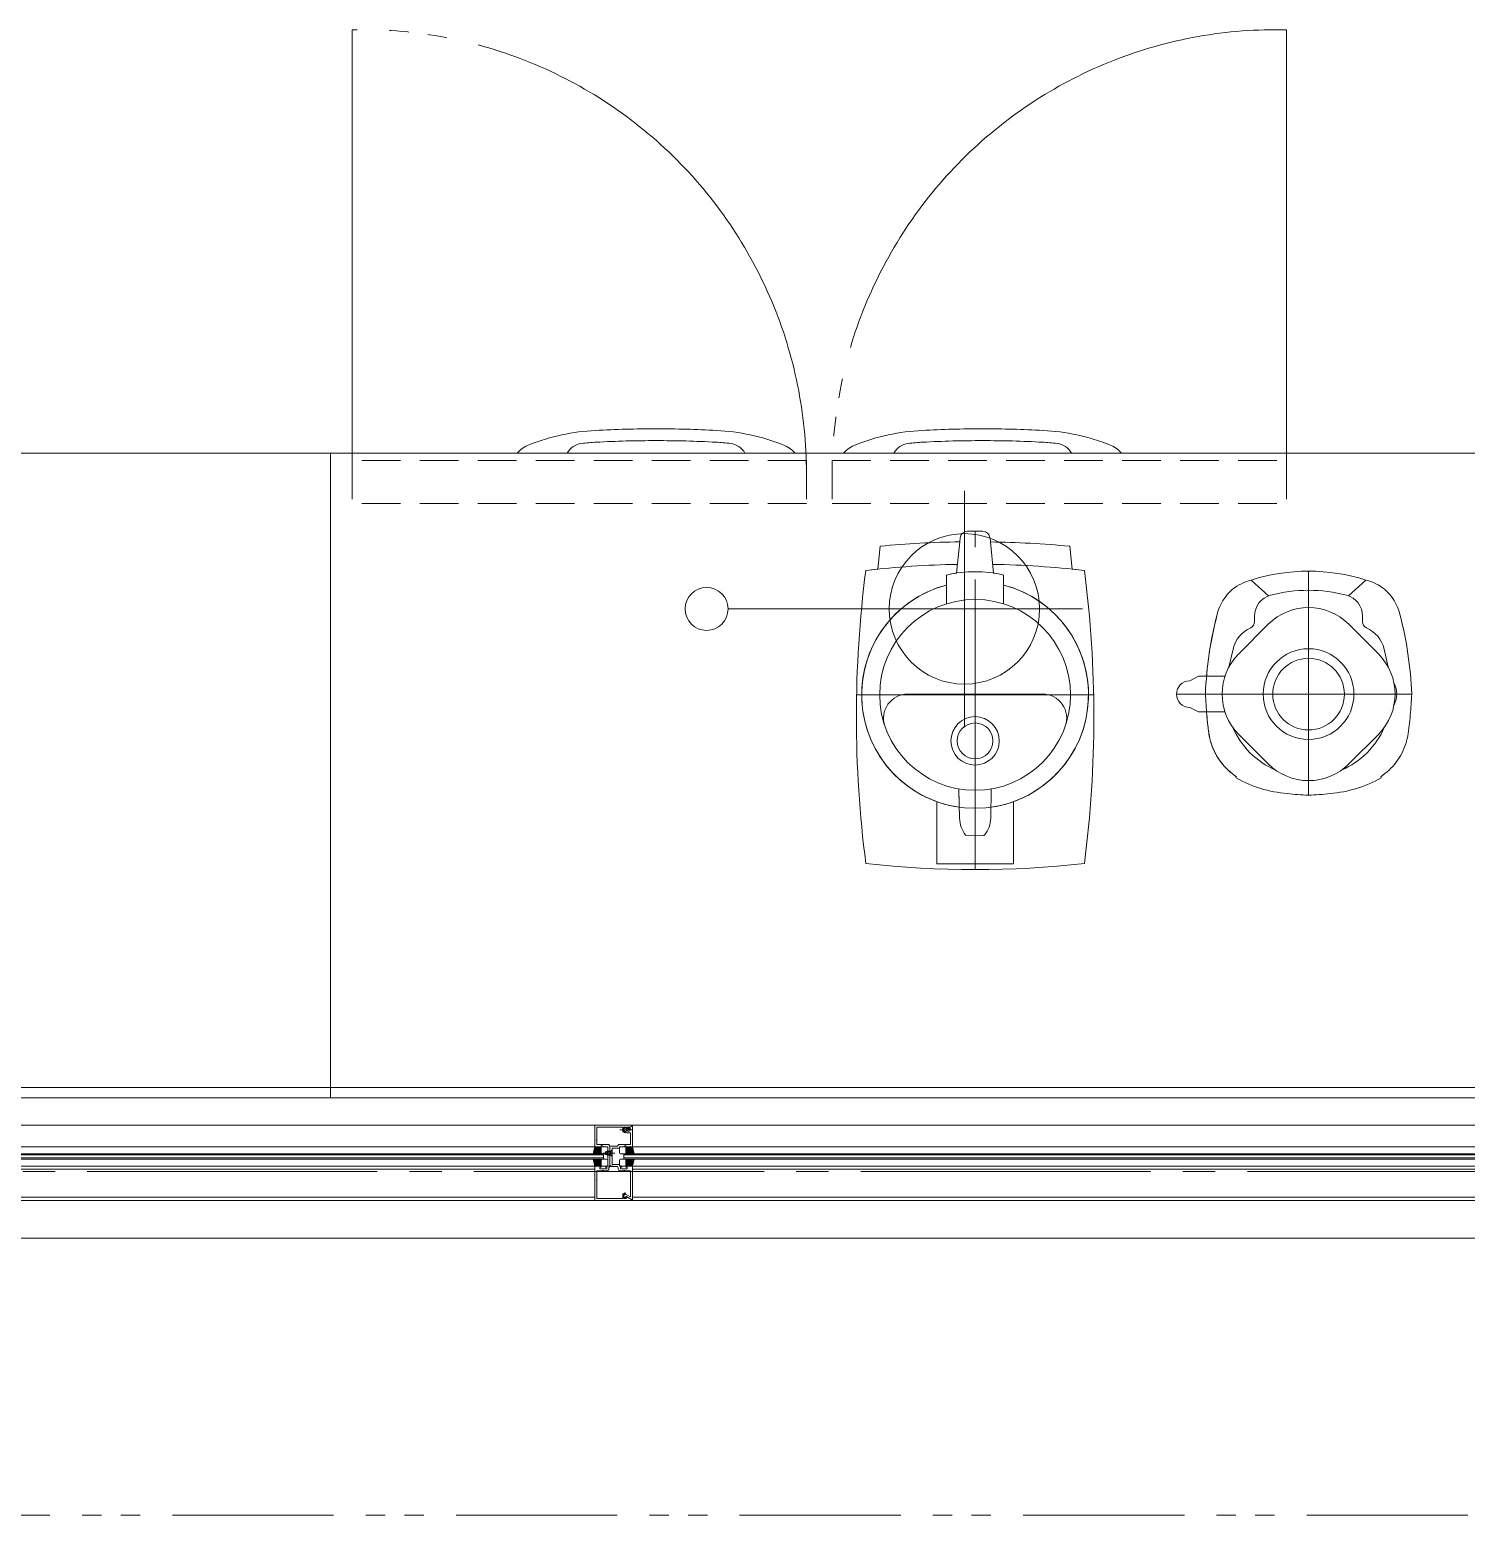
# Model space of a CAD drawing. Units: millimetres at full size. Extents: x -12803 to 120774, y -9413 to 101127.
# Drawn here: x 98781 to 100118, y 11551 to 12934 of the extents above; entities that cross this region are included whole.
import ezdxf

# ---------------------------------------------------------------- set-up
doc = ezdxf.new("R2010")
doc.units = ezdxf.units.MM
doc.header["$LTSCALE"] = 30
for name, pattern in [('CHAIN2', [12, 9, -1, 1, -1]), ('DASHED1', [1.8, 1.2, -0.6]), ('DOUBLE_CHAIN1', [8.8, 5, -1, 0.6, -0.6, 0.6, -1]), ('LONG_DOUBLE_CHAIN', [21.8, 18, -1, 0.6, -0.6, 0.6, -1])]:
    doc.linetypes.add(name, pattern=pattern)
doc.layers.add('0-0_NoName', color=7, linetype='Continuous')
for name, color, linetype, lineweight in [('0-4_AIHO33-厨房機器隠れ線', 7, 'DASHED1', 15), ('0-5_AIHO47-厨房機器アウトライン', 7, 'Continuous', 15), ('0-6_AIHO30-厨房機器LL', 7, 'Continuous', 15), ('0-E_AIHO48-厨房機器既設品', 7, 'Continuous', 15), ('2-0_通芯', 7, 'DOUBLE_CHAIN1', 15), ('2-2_間仕切り芯', 7, 'DOUBLE_CHAIN1', 15), ('2-A_建具', 7, 'Continuous', 15), ('3-2_AIHO08-壁芯', 7, 'CHAIN2', 15), ('3-3_AIHO30-厨房機器', 7, 'Continuous', 15), ('3-4_AIHO31-厨房機器中心線', 7, 'CHAIN2', 15), ('3-5_AIHO57-排水立上げ', 7, 'Continuous', 15), ('3-6_AIHO56-排水接続', 7, 'Continuous', 15), ('3-7_AIHO32-厨房機器補助線', 7, 'LONG_DOUBLE_CHAIN', 15)]:
    doc.layers.add(name, color=color, linetype=linetype, lineweight=lineweight)

# ---------------------------------------------------------------- blocks, each defined once
blk = doc.blocks.new('グループ部品-732')
at = {"layer": '0-4_AIHO33-厨房機器隠れ線'}
for p, q in [((99503.86, 12532.91), (99080.86, 12532.91)), ((99080.86, 12532.91), (99080.86, 12492.91)), ((99503.86, 12532.91), (99503.86, 12492.91)), ((99503.86, 12532.91), (99503.86, 12492.91)), ((99527.86, 12532.91), (99950.86, 12532.91)), ((99527.86, 12532.91), (99527.86, 12492.91)), ((99527.86, 12532.91), (99527.86, 12492.91)), ((99950.86, 12532.91), (99950.86, 12492.91)), ((99503.86, 12492.91), (99080.86, 12492.91)), ((99527.86, 12492.91), (99950.86, 12492.91))]:
    blk.add_line(p, q, dxfattribs=at)
at = {"layer": '0-5_AIHO47-厨房機器アウトライン'}
for p, q in [((99646.59, 12457.32), (99643.6, 12428.21)), ((99646.96, 12460.94), (99646.59, 12457.32)), ((99660.86, 12467.27), (99653.84, 12467.21)), ((99667.87, 12467.21), (99660.86, 12467.27)), ((99675.13, 12457.22), (99674.75, 12460.94)), ((99678.12, 12428.21), (99675.13, 12457.22)), ((99570.24, 12431.92), (99572.49, 12453.27)), ((99749.1, 12453.17), (99751.34, 12431.94)), ((99634.32, 12426.4), (99634.32, 12417.1)), ((99687.38, 12426.4), (99687.38, 12417.1)), ((99906.31, 12353.06), (99933.81, 12380.56)), ((100008.76, 12380.56), (100036.26, 12353.06)), ((99933.81, 12250.61), (99906.31, 12278.11)), ((100036.26, 12278.11), (100008.76, 12250.61)), ((99904.04, 12238.72), (99903.8, 12237.66)), ((100038.53, 12238.72), (100038.76, 12237.66))]:
    blk.add_line(p, q, dxfattribs=at)
for points in [[(99875.28, 12315.68), (99875.42, 12313.23), (99875.56, 12310.79), (99875.7, 12308.35), (99875.85, 12305.91), (99876.01, 12303.47), (99876.17, 12301.02), (99876.35, 12298.58), (99876.55, 12296.14), (99876.76, 12293.7), (99876.98, 12291.26), (99877.23, 12288.82), (99877.5, 12286.38), (99877.79, 12283.94), (99878.12, 12281.5), (99878.5, 12279.08), (99878.94, 12276.67), (99879.45, 12274.27), (99880.05, 12271.9), (99880.74, 12269.55), (99881.53, 12267.23), (99882.42, 12264.95), (99883.41, 12262.7), (99884.5, 12260.5), (99885.68, 12258.34), (99886.95, 12256.23), (99888.3, 12254.18), (99889.74, 12252.18), (99891.27, 12250.25), (99892.87, 12248.39), (99894.56, 12246.6), (99896.32, 12244.89), (99898.15, 12243.27), (99900.05, 12241.72), (99902, 12240.24), (99903.97, 12238.78)], [(100067.28, 12315.59), (100067.14, 12313.15), (100067, 12310.7), (100066.86, 12308.26), (100066.7, 12305.82), (100066.55, 12303.38), (100066.38, 12300.94), (100066.2, 12298.49), (100066, 12296.05), (100065.79, 12293.61), (100065.56, 12291.17), (100065.31, 12288.73), (100065.04, 12286.29), (100064.74, 12283.85), (100064.41, 12281.42), (100064.03, 12278.99), (100063.59, 12276.58), (100063.07, 12274.19), (100062.48, 12271.81), (100061.79, 12269.47), (100060.99, 12267.15), (100060.1, 12264.87), (100059.1, 12262.62), (100058.02, 12260.42), (100056.83, 12258.26), (100055.56, 12256.15), (100054.2, 12254.1), (100052.76, 12252.11), (100051.23, 12250.18), (100049.63, 12248.31), (100047.94, 12246.53), (100046.18, 12244.82), (100044.35, 12243.2), (100042.44, 12241.66), (100040.5, 12240.17), (100038.53, 12238.72)]]:
    blk.add_lwpolyline(points, dxfattribs=at)
for centre, radius, start, end in [((99660.2, 11527.21), 930.21, 90.83852, 95.41101), ((99653.88, 12460.28), 6.93, 90.32194, 174.57319), ((99667.83, 12460.28), 6.93, 5.42681, 89.67806), ((99661.38, 11527.21), 930.11, 84.58778, 89.15287), ((100608.27, 12294.39), 1057.97, 172.59548, 187.405), ((99660.86, 11535.69), 900.8, 95.77336, 96.48433), ((99660.86, 11535.69), 900.8, 83.51567, 84.23519), ((98713.44, 12294.39), 1057.97, 352.595, 7.40452), ((99971.28, 12254.32), 175.72, 72.29772, 107.70228), ((99660.86, 12314.91), 105.58, 104.55642, 75.45017), ((99660.86, 12314.91), 114.61, 98.66117, 103.38762), ((99660.86, 12314.91), 114.61, 76.61768, 81.33809), ((99930.63, 12373.83), 49.57, 104.94001, 127.42203), ((100011.94, 12373.83), 49.57, 52.57797, 75.05999), ((99931.47, 12378.2), 46.73, 131.50321, 165.46032), ((100011.09, 12378.2), 46.73, 14.53968, 48.49679), ((100225.45, 12301.71), 350.45, 165.40736, 177.7163), ((99971.28, 12343.09), 53, 45, 135), ((99717.1, 12301.95), 350.45, 2.23073, 14.53968), ((99943.78, 12315.59), 53, 135, 225), ((99998.78, 12315.59), 53, 315, 45), ((99971.28, 12288.09), 53, 225, 315), ((99960.29, 12337.15), 114.4, 240.41221, 265.48118), ((99982.28, 12337.15), 114.4, 274.51882, 299.58779), ((99976.52, 12423.69), 202.17, 262.82467, 268.51423), ((99966.04, 12423.69), 202.17, 271.48577, 277.17533), ((99660.86, 13053.08), 900.81, 263.5158, 276.4842)]:
    blk.add_arc(centre, radius, start, end, dxfattribs=at)
at = {"layer": '0-6_AIHO30-厨房機器LL'}
for p, q in [((99646.59, 12457.32), (99643.6, 12428.21)), ((99646.96, 12460.94), (99646.59, 12457.32)), ((99660.86, 12467.27), (99653.84, 12467.21)), ((99667.87, 12467.21), (99660.86, 12467.27)), ((99675.13, 12457.22), (99674.75, 12460.94)), ((99678.12, 12428.21), (99675.13, 12457.22)), ((99634.32, 12426.4), (99634.32, 12399.67)), ((99687.38, 12426.4), (99687.38, 12399.68)), ((99917.85, 12421.72), (99934.03, 12406.97)), ((100024.71, 12421.72), (100008.54, 12406.97)), ((99921.02, 12382.89), (99921.02, 12388.23)), ((100021.55, 12382.89), (100021.55, 12388.23)), ((99906.31, 12353.06), (99933.81, 12380.56)), ((100008.76, 12380.56), (100036.26, 12353.06)), ((99897.02, 12340.53), (99900.97, 12357.5)), ((100045.54, 12340.53), (100041.59, 12357.5)), ((99868.81, 12332.19), (99860.66, 12327.96)), ((99893.45, 12332.19), (99868.81, 12332.19)), ((99598.01, 12315.59), (99723.71, 12315.59)), ((99868.81, 12298.98), (99860.66, 12303.21)), ((99893.45, 12298.98), (99868.81, 12298.98)), ((99933.81, 12250.61), (99906.31, 12278.11)), ((100036.26, 12278.11), (100008.76, 12250.61)), ((99645.84, 12227.37), (99646.36, 12200.1)), ((99645.87, 12225.97), (99646.36, 12200.1)), ((99675.95, 12227.38), (99675.43, 12200.11)), ((99625.13, 12157.78), (99625.13, 12215.54))]:
    blk.add_line(p, q, dxfattribs=at)
for points in [[(99696.58, 12215.54), (99696.58, 12157.78), (99625.13, 12157.78)], [(99668.97, 12184.04), (99660.86, 12183.79), (99652.82, 12184.04)]]:
    blk.add_lwpolyline(points, dxfattribs=at)
for centre, radius in [((99660.86, 12314.91), 88.82), ((99971.28, 12315.59), 42.23), ((99971.28, 12315.59), 33.35), ((99660.86, 12272.07), 22.55), ((99660.86, 12272.07), 16.66)]:
    blk.add_circle(centre, radius, dxfattribs=at)
for centre, radius, start, end in [((99318.37, 12361.3), 200, 93.10807, 111.27857), ((99361.75, 11562.48), 1000, 89.87926, 93.10807), ((99365.96, 11562.48), 1000, 86.89193, 90.12074), ((99409.34, 12361.3), 200, 68.72143, 86.89193), ((99622.37, 12361.3), 200, 93.10807, 111.27857), ((99665.75, 11562.48), 1000, 89.87926, 93.10807), ((99669.96, 11562.48), 1000, 86.89193, 90.12074), ((99713.34, 12361.3), 200, 68.72143, 86.89193), ((99256.68, 12519.72), 30, 111.27857, 137.68898), ((99296.75, 12530.93), 18, 97.26559, 150.07983), ((99318.37, 12361.3), 189, 93.10807, 97.26559), ((99361.75, 11562.48), 989, 89.87792, 93.10807), ((99365.96, 11562.48), 989, 86.89193, 90.12208), ((99409.34, 12361.3), 189, 82.73441, 86.89193), ((99430.97, 12530.93), 18, 29.92017, 82.73441), ((99471.03, 12519.72), 30, 42.31102, 68.72143), ((99560.68, 12519.72), 30, 111.27857, 137.68898), ((99600.75, 12530.93), 18, 97.26559, 150.07983), ((99622.37, 12361.3), 189, 93.10807, 97.26559), ((99665.75, 11562.48), 989, 89.87792, 93.10807), ((99669.96, 11562.48), 989, 86.89193, 90.12208), ((99713.34, 12361.3), 189, 82.73441, 86.89193), ((99734.97, 12530.93), 18, 29.92017, 82.73441), ((99775.03, 12519.72), 30, 42.31102, 68.72143), ((99653.88, 12460.28), 6.93, 90.32194, 174.57319), ((99667.83, 12460.28), 6.93, 5.42681, 89.67806), ((99660.86, 12314.91), 114.61, 76.61768, 103.38762), ((99660.86, 12314.91), 105.58, 104.55506, 261.9998), ((99660.86, 12314.91), 105.58, 278.04207, 75.45017), ((99941.02, 12388.23), 20, 105.08378, 180), ((99971.28, 12275.95), 136.29, 90, 105.08378), ((99971.28, 12275.95), 136.29, 74.91622, 90), ((100001.55, 12388.23), 20, 0, 74.91622), ((99971.28, 12343.09), 53, 45, 135), ((99929.17, 12350.93), 28.95, 113.88188, 166.88159), ((99915.02, 12382.89), 6, 293.88188, 0), ((100027.55, 12382.89), 6, 180, 246.11812), ((100013.4, 12350.93), 28.95, 13.11841, 66.11812), ((99943.78, 12315.59), 53, 135, 225), ((99998.78, 12315.59), 53, 315, 45), ((99860.66, 12315.59), 12.37, 90, 270), ((100032.86, 12315.59), 20.56, 330.95383, 29.04617), ((99598.01, 12293.19), 22.4, 90, 199.47336), ((99723.71, 12293.19), 22.4, 340.52664, 90), ((99971.28, 12315.59), 77.09, 203.45361, 246.54639), ((99971.28, 12315.59), 77.09, 293.45361, 336.54639), ((99971.28, 12288.09), 53, 225, 315), ((99672.87, 12200.9), 26.52, 181.74162, 218.28658), ((99648.92, 12200.9), 26.53, 321.72772, 358.27713), ((99652.95, 12185.18), 1.15, 217.91832, 263.2131), ((99668.84, 12185.18), 1.15, 276.7869, 322.08168)]:
    blk.add_arc(centre, radius, start, end, dxfattribs=at)
at = {"layer": '0-E_AIHO48-厨房機器既設品'}
for p, q in [((99060.86, 12539.91), (97560.86, 12539.91)), ((99060.86, 12539.91), (99060.86, 11939.91)), ((99060.86, 11939.91), (97560.86, 11939.91))]:
    blk.add_line(p, q, dxfattribs=at)
at = {"layer": '2-0_通芯'}
blk.add_line((74361.66, 11551.41), (120774.36, 11551.41), dxfattribs=at)
at = {"layer": '2-2_間仕切り芯'}
blk.add_line((92573.61, 11876.41), (104734.61, 11876.41), dxfattribs=at)
at = {"layer": '2-A_建具'}
for p, q in [((97809.36, 11949.41), (100839.36, 11949.41)), ((100854.36, 11914.41), (97794.36, 11914.41)), ((99306.86, 11914.41), (99306.86, 11894.61)), ((99341.96, 11910.13), (99330.11, 11910.13)), ((99333.28, 11908.26), (99334.33, 11907.53)), ((99337.07, 11911.06), (99337.15, 11911.25)), ((99337.27, 11910.05), (99337.35, 11910.24)), ((99337.33, 11911.55), (99337.41, 11911.74)), ((99337.67, 11910.76), (99337.75, 11910.94)), ((99337.87, 11910.3), (99337.95, 11910.48)), ((99337.87, 11909.65), (99337.95, 11909.83)), ((99338.15, 11911.38), (99338.23, 11911.56)), ((99338.4, 11910.2), (99338.48, 11910.38)), ((99338.59, 11910.77), (99338.67, 11910.95)), ((99341.76, 11913.85), (99338.76, 11912.12)), ((99338.88, 11911.2), (99338.96, 11911.38)), ((99338.94, 11910.12), (99339.02, 11910.3)), ((99339.01, 11911.92), (99339.19, 11911.81)), ((99339.65, 11911.21), (99339.75, 11910.86)), ((99341.86, 11914.03), (99341.86, 11914.41)), ((99341.86, 11894.61), (99341.86, 11913.56)), ((97818.36, 11894.41), (99312.86, 11894.41)), ((99306.86, 11894.41), (99305.36, 11887.91)), ((99311.61, 11894.41), (99305.43, 11888.23)), ((99307.18, 11887.91), (99305.7, 11889.4)), ((99310.2, 11894.41), (99305.85, 11890.06)), ((99308.6, 11887.91), (99305.96, 11890.54)), ((99310.01, 11887.91), (99306.23, 11891.69)), ((99308.79, 11894.41), (99306.28, 11891.9)), ((99311.43, 11887.91), (99306.49, 11892.84)), ((99312.86, 11894.24), (99306.53, 11887.91)), ((99307.37, 11894.41), (99306.7, 11893.74)), ((99312.84, 11887.91), (99306.76, 11893.99)), ((99312.86, 11889.31), (99307.76, 11894.41)), ((99312.86, 11892.82), (99307.94, 11887.91)), ((99312.86, 11890.72), (99309.17, 11894.41)), ((99312.86, 11891.41), (99309.36, 11887.91)), ((99312.86, 11892.14), (99310.58, 11894.41)), ((99312.86, 11890), (99310.77, 11887.91)), ((99312.86, 11893.55), (99312, 11894.41)), ((99312.86, 11887.91), (99312.86, 11895.41)), ((99312.86, 11893.41), (99312.86, 11888.91)), ((99317.86, 11894.41), (99313.86, 11894.41)), ((99316.86, 11889.71), (99318.26, 11890.41)), ((99316.86, 11887.11), (99316.86, 11889.71)), ((99321.86, 11889.76), (99316.95, 11889.76)), ((99321.86, 11890.41), (99318.26, 11890.41)), ((99318.86, 11888.91), (99318.86, 11893.41)), ((99322.86, 11877.91), (99322.86, 11892.91)), ((99329.86, 11888.91), (99329.86, 11893.41)), ((99330.86, 11894.41), (99334.86, 11894.41)), ((99335.86, 11887.91), (99335.86, 11895.41)), ((99335.86, 11894.41), (100830.36, 11894.41)), ((99335.86, 11889.31), (99340.96, 11894.41)), ((99335.86, 11890.72), (99339.54, 11894.41)), ((99335.86, 11892.14), (99338.13, 11894.41)), ((99335.86, 11893.55), (99336.71, 11894.41)), ((99335.86, 11894.24), (99342.18, 11887.91)), ((99335.86, 11893.41), (99335.86, 11888.91)), ((99335.86, 11892.82), (99340.77, 11887.91)), ((99335.86, 11891.41), (99339.36, 11887.91)), ((99335.86, 11890), (99337.94, 11887.91)), ((99335.87, 11887.91), (99341.95, 11893.99)), ((99337.1, 11894.41), (99343.28, 11888.23)), ((99337.29, 11887.91), (99342.22, 11892.84)), ((99338.51, 11894.41), (99342.86, 11890.06)), ((99338.7, 11887.91), (99342.48, 11891.69)), ((99339.93, 11894.41), (99342.43, 11891.9)), ((99340.11, 11887.91), (99342.75, 11890.54)), ((99341.34, 11894.41), (99342.01, 11893.74)), ((99341.53, 11887.91), (99343.01, 11889.4)), ((99341.86, 11894.41), (99343.36, 11887.91)), ((99314.86, 11887.91), (97816.36, 11887.91)), ((99314.86, 11886.91), (97816.36, 11886.91)), ((99314.86, 11883.91), (97816.36, 11883.91)), ((99314.86, 11882.91), (97816.36, 11882.91)), ((97818.36, 11876.41), (99312.86, 11876.41)), ((99306.86, 11876.41), (99305.36, 11882.91)), ((99305.77, 11887.91), (99305.43, 11888.25)), ((99305.77, 11882.91), (99305.43, 11882.57)), ((99311.61, 11876.41), (99305.43, 11882.59)), ((99307.18, 11882.91), (99305.7, 11881.42)), ((99310.2, 11876.41), (99305.85, 11880.76)), ((99308.6, 11882.91), (99305.96, 11880.28)), ((99310.01, 11882.91), (99306.23, 11879.13)), ((99308.79, 11876.41), (99306.28, 11878.92)), ((99311.43, 11882.91), (99306.49, 11877.98)), ((99312.86, 11876.58), (99306.53, 11882.91)), ((99307.37, 11876.41), (99306.7, 11877.08)), ((99312.84, 11882.91), (99306.76, 11876.83)), ((99306.86, 11876.21), (99306.86, 11844.41)), ((99312.86, 11881.51), (99307.76, 11876.41)), ((99312.86, 11878), (99307.94, 11882.91)), ((99312.86, 11880.1), (99309.17, 11876.41)), ((99312.86, 11879.41), (99309.36, 11882.91)), ((99312.86, 11878.68), (99310.58, 11876.41)), ((99312.86, 11880.82), (99310.77, 11882.91)), ((99312.86, 11877.27), (99312, 11876.41)), ((99312.86, 11888.58), (99312.18, 11887.91)), ((99312.86, 11882.24), (99312.18, 11882.91)), ((99312.86, 11882.91), (99312.86, 11875.41)), ((99312.86, 11877.41), (99312.86, 11881.91)), ((99313.86, 11887.91), (99317.86, 11887.91)), ((99313.86, 11882.91), (99317.86, 11882.91)), ((99317.86, 11876.41), (99313.86, 11876.41)), ((99325.36, 11888.41), (99314.36, 11888.41)), ((99314.86, 11882.91), (99314.86, 11887.91)), ((99316.86, 11887.11), (99318.26, 11886.41)), ((99321.86, 11887.06), (99316.95, 11887.06)), ((99318.86, 11881.91), (99318.86, 11877.41)), ((99320.93, 11887.95), (99320.93, 11877.98)), ((99322.86, 11885.41), (99321.86, 11886.41)), ((99329.86, 11881.91), (99329.86, 11877.41)), ((99334.86, 11887.91), (99330.86, 11887.91)), ((99334.86, 11882.91), (99330.86, 11882.91)), ((99330.86, 11876.41), (99334.86, 11876.41)), ((99333.86, 11882.91), (99333.86, 11887.91)), ((100832.36, 11887.91), (99333.86, 11887.91)), ((100832.36, 11886.91), (99333.86, 11886.91)), ((100832.36, 11883.91), (99333.86, 11883.91)), ((100832.36, 11882.91), (99333.86, 11882.91)), ((99335.86, 11888.58), (99336.53, 11887.91)), ((99335.86, 11882.91), (99335.86, 11875.41)), ((99335.86, 11876.58), (99342.18, 11882.91)), ((99335.86, 11878), (99340.77, 11882.91)), ((99335.86, 11880.82), (99337.94, 11882.91)), ((99335.86, 11879.41), (99339.36, 11882.91)), ((99335.86, 11882.24), (99336.53, 11882.91)), ((99335.86, 11877.41), (99335.86, 11881.91)), ((99335.86, 11881.51), (99340.96, 11876.41)), ((99335.86, 11880.1), (99339.54, 11876.41)), ((99335.86, 11878.68), (99338.13, 11876.41)), ((99335.86, 11877.27), (99336.71, 11876.41)), ((99335.86, 11876.41), (100830.36, 11876.41)), ((99335.87, 11882.91), (99341.95, 11876.83)), ((99337.1, 11876.41), (99343.28, 11882.59)), ((99337.29, 11882.91), (99342.22, 11877.98)), ((99338.51, 11876.41), (99342.86, 11880.76)), ((99338.7, 11882.91), (99342.48, 11879.13)), ((99339.93, 11876.41), (99342.43, 11878.92)), ((99340.11, 11882.91), (99342.75, 11880.28)), ((99341.34, 11876.41), (99342.01, 11877.08)), ((99341.53, 11882.91), (99343.01, 11881.42)), ((99341.86, 11876.41), (99343.36, 11882.91)), ((99341.86, 11845.26), (99341.86, 11876.21)), ((99342.94, 11887.91), (99343.28, 11888.25)), ((99342.94, 11882.91), (99343.28, 11882.57)), ((97824.36, 11873.41), (99306.86, 11873.41)), ((99314.31, 11871.88), (99314.4, 11871.88)), ((99315.31, 11871.88), (99317.99, 11871.88)), ((99330.73, 11871.88), (99333.4, 11871.88)), ((99334.31, 11871.88), (99334.4, 11871.88)), ((100824.36, 11873.41), (99341.86, 11873.41)), ((99332.86, 11849.74), (99332.86, 11846.34)), ((99334.33, 11851.29), (99333.28, 11850.56)), ((99341.76, 11844.97), (99335.86, 11848.37)), ((99335.86, 11846.33), (99335.86, 11848.37)), ((97794.36, 11844.41), (100854.36, 11844.41)), ((97824.36, 11847.41), (99306.86, 11847.41)), ((99333.86, 11847.73), (99335.86, 11846.33)), ((100824.36, 11847.41), (99341.86, 11847.41)), ((99341.86, 11844.41), (99341.86, 11844.79)), ((100839.36, 11809.41), (97809.36, 11809.41))]:
    blk.add_line(p, q, dxfattribs=at)
for points in [[(99308.79, 11900.87), (99308.79, 11912.48), (99332.86, 11912.48), (99332.86, 11909.08)], [(99334.46, 11908.66), (99333.86, 11909.08), (99333.86, 11912.48), (99335.81, 11912.48), (99336.36, 11911.83), (99338.76, 11912.12)], [(99336.37, 11909.96), (99335.71, 11912.41), (99333.86, 11911.11)], [(99333.86, 11909.51), (99336.86, 11907.41), (99339.93, 11907.41), (99339.93, 11900.87)], [(99320.79, 11888.87), (99320.79, 11894.84), (99319.74, 11896.34), (99308.79, 11896.34), (99308.79, 11899.95)], [(99312.86, 11895.41), (99313.36, 11895.41), (99315.5, 11894.41), (99318.86, 11894.41), (99318.86, 11876.41), (99316.86, 11876.41), (99316.86, 11875.41), (99318.06, 11875.41), (99318.06, 11873.81), (99311.66, 11873.81), (99311.66, 11875.41), (99312.86, 11875.41)], [(99321.86, 11886.41), (99318.26, 11886.41), (99318.26, 11890.41)], [(99322.86, 11890.21), (99321.51, 11889.56), (99320.9, 11888.41)], [(99339.93, 11899.95), (99339.93, 11896.34), (99329.16, 11896.34), (99327.66, 11894.84), (99320.93, 11894.84), (99320.93, 11888.87)], [(99322.86, 11891.41), (99321.86, 11890.41), (99321.86, 11886.41)], [(99322.86, 11892.91), (99329.86, 11892.91), (99329.86, 11894.41), (99333.21, 11894.41), (99335.36, 11895.41), (99335.86, 11895.41)], [(99319.99, 11873.88), (99319.99, 11874.74), (99320.79, 11875.88), (99320.79, 11887.95)], [(99322.86, 11886.61), (99321.51, 11887.27), (99320.9, 11888.41)], [(99335.86, 11875.41), (99337.06, 11875.41), (99337.06, 11873.81), (99330.66, 11873.81), (99330.66, 11875.41), (99331.86, 11875.41), (99331.86, 11876.41), (99329.86, 11876.41), (99329.86, 11877.91), (99322.86, 11877.91)], [(99322.93, 11875.98), (99327.86, 11875.98), (99328.73, 11874.74), (99328.73, 11873.88)], [(99308.79, 11863.87), (99308.79, 11871.88), (99313.4, 11871.88)], [(99332.86, 11846.34), (99308.79, 11846.34), (99308.79, 11862.95)], [(99339.93, 11862.95), (99339.93, 11847.76), (99335.38, 11850.38), (99333.86, 11849.31)], [(99335.31, 11871.88), (99339.93, 11871.88), (99339.93, 11863.87)], [(99338.76, 11846.7), (99336.36, 11846.99), (99335.81, 11846.34), (99333.86, 11846.34), (99333.86, 11849.74), (99334.46, 11850.16)]]:
    blk.add_lwpolyline(points, dxfattribs=at)
blk.add_circle((99337.95, 11910.61), 2, dxfattribs=at)
for centre, radius, start, end in [((99333.86, 11909.08), 1, 180, 235), ((99334.71, 11908.06), 0.65, 235, 112.42103), ((99338.06, 11910.41), 1.75, 195, 15), ((99339.11, 11912.09), 0.2, 120, 240), ((99338.69, 11910.95), 1, 15, 60), ((99341.66, 11913.56), 0.2, 0, 120), ((99341.66, 11914.03), 0.2, 300, 0), ((99307.06, 11894.61), 0.2, 180, 270), ((99308.79, 11900.41), 0.3, 113.57818, 246.42182), ((99308.59, 11900.87), 0.2, 293.57818, 0), ((99308.59, 11899.95), 0.2, 0, 66.42182), ((99313.86, 11893.41), 1, 90.0001, 180.0001), ((99317.86, 11893.41), 1, 0.0001, 90.0001), ((99330.86, 11893.41), 1, 89.9999, 179.9999), ((99334.86, 11893.41), 1, 359.9999, 89.9999), ((99340.13, 11900.87), 0.2, 180, 246.42182), ((99340.13, 11899.95), 0.2, 113.57818, 180), ((99339.93, 11900.41), 0.3, 293.57818, 66.42182), ((99341.66, 11894.61), 0.2, 270, 0), ((99307.06, 11876.21), 0.2, 90, 180), ((99313.86, 11888.91), 1, 180.0001, 270.0001), ((99313.86, 11881.91), 1, 89.9999, 179.9999), ((99313.86, 11877.41), 1, 179.9999, 269.9999), ((99317.86, 11888.91), 1, 270.0001, 0.0001), ((99317.86, 11881.91), 1, 359.9999, 89.9999), ((99317.86, 11877.41), 1, 269.9999, 359.9999), ((99320.79, 11888.41), 0.3, 113.57818, 246.42182), ((99320.59, 11888.87), 0.2, 293.57818, 0), ((99320.59, 11887.95), 0.2, 0, 66.42182), ((99321.13, 11888.87), 0.2, 180, 246.42182), ((99321.13, 11887.95), 0.2, 113.57818, 180), ((99322.93, 11877.98), 2, 180, 270), ((99320.93, 11888.41), 0.3, 293.57818, 66.42182), ((99330.86, 11888.91), 1, 179.9999, 269.9999), ((99330.86, 11881.91), 1, 90.0001, 180.0001), ((99330.86, 11877.41), 1, 180.0001, 270.0001), ((99334.86, 11888.91), 1, 269.9999, 359.9999), ((99334.86, 11881.91), 1, 0.0001, 90.0001), ((99334.86, 11877.41), 1, 270.0001, 0.0001), ((99341.66, 11876.21), 0.2, 0, 90), ((99308.79, 11863.41), 0.3, 113.57818, 246.42182), ((99308.59, 11863.87), 0.2, 293.57818, 0), ((99308.59, 11862.95), 0.2, 0, 66.42182), ((99313.4, 11872.08), 0.2, 270, 336.42182), ((99313.86, 11871.88), 0.3, 23.57818, 156.42182), ((99314.31, 11872.08), 0.2, 203.57818, 270), ((99314.4, 11872.08), 0.2, 270, 336.42182), ((99314.86, 11871.88), 0.3, 23.57818, 156.42182), ((99315.31, 11872.08), 0.2, 203.57818, 270), ((99317.99, 11873.88), 2, 270, 0), ((99330.73, 11873.88), 2, 180, 270), ((99333.4, 11872.08), 0.2, 270, 336.42182), ((99333.86, 11871.88), 0.3, 23.57818, 156.42182), ((99334.31, 11872.08), 0.2, 203.57818, 270), ((99334.4, 11872.08), 0.2, 270, 336.42182), ((99334.86, 11871.88), 0.3, 23.57818, 156.42182), ((99335.31, 11872.08), 0.2, 203.57818, 270), ((99340.13, 11863.87), 0.2, 180, 246.42182), ((99340.13, 11862.95), 0.2, 113.57818, 180), ((99339.93, 11863.41), 0.3, 293.57818, 66.42182), ((99333.86, 11849.74), 1, 125, 180), ((99334.71, 11850.76), 0.65, 247.57897, 125), ((99341.66, 11845.26), 0.2, 240, 0), ((99341.66, 11844.79), 0.2, 0, 60)]:
    blk.add_arc(centre, radius, start, end, dxfattribs=at)
at = {"layer": '3-2_AIHO08-壁芯'}
blk.add_line((93074.36, 11871.41), (102899.36, 11871.41), dxfattribs=at)
at = {"layer": '3-3_AIHO30-厨房機器'}
for p, q in [((99060.86, 12539.91), (99060.86, 11939.91)), ((100260.86, 12539.91), (99060.86, 12539.91)), ((99570.24, 12431.92), (99572.49, 12453.27)), ((99749.1, 12453.17), (99751.34, 12431.94)), ((99904.04, 12238.72), (99903.8, 12237.66)), ((100038.53, 12238.72), (100038.76, 12237.66)), ((100260.86, 11939.91), (99060.86, 11939.91))]:
    blk.add_line(p, q, dxfattribs=at)
for points in [[(100067.28, 12315.59), (100067.14, 12313.15), (100067, 12310.7), (100066.86, 12308.26), (100066.7, 12305.82), (100066.55, 12303.38), (100066.38, 12300.94), (100066.2, 12298.49), (100066, 12296.05), (100065.79, 12293.61), (100065.56, 12291.17), (100065.31, 12288.73), (100065.04, 12286.29), (100064.74, 12283.85), (100064.41, 12281.42), (100064.03, 12278.99), (100063.59, 12276.58), (100063.07, 12274.19), (100062.48, 12271.81), (100061.79, 12269.47), (100060.99, 12267.15), (100060.1, 12264.87), (100059.1, 12262.62), (100058.02, 12260.42), (100056.83, 12258.26), (100055.56, 12256.15), (100054.2, 12254.1), (100052.76, 12252.11), (100051.23, 12250.18), (100049.63, 12248.31), (100047.94, 12246.53), (100046.18, 12244.82), (100044.35, 12243.2), (100042.44, 12241.66), (100040.5, 12240.17), (100038.53, 12238.72)], [(99876.33, 12298.98), (99876.42, 12297.89), (99876.51, 12296.72), (99876.62, 12295.47), (99876.73, 12294.16), (99876.86, 12292.78), (99877, 12291.34), (99877.15, 12289.84), (99877.32, 12288.3), (99877.49, 12286.71), (99877.68, 12285.09), (99877.88, 12283.43), (99878.09, 12281.74), (99878.32, 12280.03), (99878.58, 12278.29), (99878.89, 12276.51), (99879.25, 12274.68), (99879.7, 12272.81), (99880.23, 12270.87), (99880.87, 12268.87), (99881.62, 12266.8), (99882.49, 12264.69), (99883.47, 12262.54), (99884.55, 12260.39), (99885.73, 12258.26), (99887, 12256.15), (99888.36, 12254.1), (99889.8, 12252.11), (99891.33, 12250.18), (99892.94, 12248.31), (99894.62, 12246.53), (99896.38, 12244.82), (99898.22, 12243.2), (99900.12, 12241.66), (99902.07, 12240.17), (99904.04, 12238.72)]]:
    blk.add_lwpolyline(points, dxfattribs=at)
for centre, radius, start, end in [((99660.2, 11527.21), 930.21, 90.83852, 95.41101), ((99661.38, 11527.21), 930.11, 84.58778, 89.15287), ((100608.27, 12294.39), 1057.97, 172.59548, 187.405), ((99660.86, 11535.69), 900.8, 91.04526, 96.48433), ((99660.86, 11535.69), 900.8, 83.51567, 88.95474), ((98713.44, 12294.39), 1057.97, 352.595, 7.40452), ((99971.28, 12254.32), 175.72, 72.29772, 107.70228), ((99930.63, 12373.83), 49.57, 104.94001, 127.42203), ((100011.94, 12373.83), 49.57, 52.57797, 75.05999), ((99931.47, 12378.2), 46.73, 131.50321, 165.46032), ((100011.09, 12378.2), 46.73, 14.53968, 48.49679), ((100225.47, 12301.95), 350.45, 165.46032, 175.04871), ((99717.1, 12301.95), 350.45, 2.23073, 14.53968), ((99960.29, 12337.15), 114.4, 240.41221, 265.48118), ((99982.28, 12337.15), 114.4, 274.51882, 299.58779), ((99976.52, 12423.69), 202.17, 262.82467, 268.51423), ((99966.04, 12423.69), 202.17, 271.48577, 277.17533), ((99660.86, 13053.08), 900.81, 263.5158, 276.4842)]:
    blk.add_arc(centre, radius, start, end, dxfattribs=at)
at = {"layer": '3-4_AIHO31-厨房機器中心線'}
for p, q in [((99660.86, 12152.27), (99660.86, 12467.27)), ((99971.28, 12221.59), (99971.28, 12430.04)), ((99771.21, 12314.91), (99550.5, 12314.91)), ((99848.28, 12315.59), (100067.28, 12315.59))]:
    blk.add_line(p, q, dxfattribs=at)
at = {"layer": '3-5_AIHO57-排水立上げ'}
blk.add_line((99580.86, 12394.91), (99430.86, 12394.91), dxfattribs=at)
blk.add_circle((99410.86, 12394.91), 20, dxfattribs=at)
at = {"layer": '3-6_AIHO56-排水接続'}
for p, q in [((99650.86, 12284.91), (99650.86, 12504.91)), ((99760.86, 12394.91), (99540.86, 12394.91))]:
    blk.add_line(p, q, dxfattribs=at)
blk.add_circle((99650.86, 12394.91), 70, dxfattribs=at)
at = {"layer": '3-7_AIHO32-厨房機器補助線'}
for p, q in [((99080.86, 12532.91), (99080.86, 12933.76)), ((99950.86, 12532.91), (99950.86, 12933.76))]:
    blk.add_line(p, q, dxfattribs=at)
for centre, start, end in [((99091.03, 12521.06), 359.97904, 91.41198), ((99940.68, 12521.06), 88.58802, 180.02096)]:
    blk.add_arc(centre, 412.83, start, end, dxfattribs=at)
blk = doc.blocks.new('グループ部品-763')
at = {"layer": '0-4_AIHO33-厨房機器隠れ線'}
for p, q in [((99503.86, 12532.91), (99080.86, 12532.91)), ((99080.86, 12532.91), (99080.86, 12492.91)), ((99503.86, 12532.91), (99503.86, 12492.91)), ((99503.86, 12532.91), (99503.86, 12492.91)), ((99527.86, 12532.91), (99950.86, 12532.91)), ((99527.86, 12532.91), (99527.86, 12492.91)), ((99527.86, 12532.91), (99527.86, 12492.91)), ((99950.86, 12532.91), (99950.86, 12492.91)), ((99503.86, 12492.91), (99080.86, 12492.91)), ((99527.86, 12492.91), (99950.86, 12492.91))]:
    blk.add_line(p, q, dxfattribs=at)
at = {"layer": '0-5_AIHO47-厨房機器アウトライン'}
for p, q in [((99646.59, 12457.32), (99643.6, 12428.21)), ((99646.96, 12460.94), (99646.59, 12457.32)), ((99660.86, 12467.27), (99653.84, 12467.21)), ((99667.87, 12467.21), (99660.86, 12467.27)), ((99675.13, 12457.22), (99674.75, 12460.94)), ((99678.12, 12428.21), (99675.13, 12457.22)), ((99570.24, 12431.92), (99572.49, 12453.27)), ((99749.1, 12453.17), (99751.34, 12431.94)), ((99634.32, 12426.4), (99634.32, 12417.1)), ((99687.38, 12426.4), (99687.38, 12417.1)), ((99906.31, 12353.06), (99933.81, 12380.56)), ((100008.76, 12380.56), (100036.26, 12353.06)), ((99933.81, 12250.61), (99906.31, 12278.11)), ((100036.26, 12278.11), (100008.76, 12250.61)), ((99904.04, 12238.72), (99903.8, 12237.66)), ((100038.53, 12238.72), (100038.76, 12237.66))]:
    blk.add_line(p, q, dxfattribs=at)
for points in [[(99875.28, 12315.68), (99875.42, 12313.23), (99875.56, 12310.79), (99875.7, 12308.35), (99875.85, 12305.91), (99876.01, 12303.47), (99876.17, 12301.02), (99876.35, 12298.58), (99876.55, 12296.14), (99876.76, 12293.7), (99876.98, 12291.26), (99877.23, 12288.82), (99877.5, 12286.38), (99877.79, 12283.94), (99878.12, 12281.5), (99878.5, 12279.08), (99878.94, 12276.67), (99879.45, 12274.27), (99880.05, 12271.9), (99880.74, 12269.55), (99881.53, 12267.23), (99882.42, 12264.95), (99883.41, 12262.7), (99884.5, 12260.5), (99885.68, 12258.34), (99886.95, 12256.23), (99888.3, 12254.18), (99889.74, 12252.18), (99891.27, 12250.25), (99892.87, 12248.39), (99894.56, 12246.6), (99896.32, 12244.89), (99898.15, 12243.27), (99900.05, 12241.72), (99902, 12240.24), (99903.97, 12238.78)], [(100067.28, 12315.59), (100067.14, 12313.15), (100067, 12310.7), (100066.86, 12308.26), (100066.7, 12305.82), (100066.55, 12303.38), (100066.38, 12300.94), (100066.2, 12298.49), (100066, 12296.05), (100065.79, 12293.61), (100065.56, 12291.17), (100065.31, 12288.73), (100065.04, 12286.29), (100064.74, 12283.85), (100064.41, 12281.42), (100064.03, 12278.99), (100063.59, 12276.58), (100063.07, 12274.19), (100062.48, 12271.81), (100061.79, 12269.47), (100060.99, 12267.15), (100060.1, 12264.87), (100059.1, 12262.62), (100058.02, 12260.42), (100056.83, 12258.26), (100055.56, 12256.15), (100054.2, 12254.1), (100052.76, 12252.11), (100051.23, 12250.18), (100049.63, 12248.31), (100047.94, 12246.53), (100046.18, 12244.82), (100044.35, 12243.2), (100042.44, 12241.66), (100040.5, 12240.17), (100038.53, 12238.72)]]:
    blk.add_lwpolyline(points, dxfattribs=at)
for centre, radius, start, end in [((99660.2, 11527.21), 930.21, 90.83852, 95.41101), ((99653.88, 12460.28), 6.93, 90.32194, 174.57319), ((99667.83, 12460.28), 6.93, 5.42681, 89.67806), ((99661.38, 11527.21), 930.11, 84.58778, 89.15287), ((100608.27, 12294.39), 1057.97, 172.59548, 187.405), ((99660.86, 11535.69), 900.8, 95.77336, 96.48433), ((99660.86, 11535.69), 900.8, 83.51567, 84.23519), ((98713.44, 12294.39), 1057.97, 352.595, 7.40452), ((99971.28, 12254.32), 175.72, 72.29772, 107.70228), ((99660.86, 12314.91), 105.58, 104.55642, 75.45017), ((99660.86, 12314.91), 114.61, 98.66117, 103.38762), ((99660.86, 12314.91), 114.61, 76.61768, 81.33809), ((99930.63, 12373.83), 49.57, 104.94001, 127.42203), ((100011.94, 12373.83), 49.57, 52.57797, 75.05999), ((99931.47, 12378.2), 46.73, 131.50321, 165.46032), ((100011.09, 12378.2), 46.73, 14.53968, 48.49679), ((100225.45, 12301.71), 350.45, 165.40736, 177.7163), ((99971.28, 12343.09), 53, 45, 135), ((99717.1, 12301.95), 350.45, 2.23073, 14.53968), ((99943.78, 12315.59), 53, 135, 225), ((99998.78, 12315.59), 53, 315, 45), ((99971.28, 12288.09), 53, 225, 315), ((99960.29, 12337.15), 114.4, 240.41221, 265.48118), ((99982.28, 12337.15), 114.4, 274.51882, 299.58779), ((99976.52, 12423.69), 202.17, 262.82467, 268.51423), ((99966.04, 12423.69), 202.17, 271.48577, 277.17533), ((99660.86, 13053.08), 900.81, 263.5158, 276.4842)]:
    blk.add_arc(centre, radius, start, end, dxfattribs=at)
at = {"layer": '0-6_AIHO30-厨房機器LL'}
for p, q in [((99646.59, 12457.32), (99643.6, 12428.21)), ((99646.96, 12460.94), (99646.59, 12457.32)), ((99660.86, 12467.27), (99653.84, 12467.21)), ((99667.87, 12467.21), (99660.86, 12467.27)), ((99675.13, 12457.22), (99674.75, 12460.94)), ((99678.12, 12428.21), (99675.13, 12457.22)), ((99634.32, 12426.4), (99634.32, 12399.67)), ((99687.38, 12426.4), (99687.38, 12399.68)), ((99917.85, 12421.72), (99934.03, 12406.97)), ((100024.71, 12421.72), (100008.54, 12406.97)), ((99921.02, 12382.89), (99921.02, 12388.23)), ((100021.55, 12382.89), (100021.55, 12388.23)), ((99906.31, 12353.06), (99933.81, 12380.56)), ((100008.76, 12380.56), (100036.26, 12353.06)), ((99897.02, 12340.53), (99900.97, 12357.5)), ((100045.54, 12340.53), (100041.59, 12357.5)), ((99868.81, 12332.19), (99860.66, 12327.96)), ((99893.45, 12332.19), (99868.81, 12332.19)), ((99598.01, 12315.59), (99723.71, 12315.59)), ((99868.81, 12298.98), (99860.66, 12303.21)), ((99893.45, 12298.98), (99868.81, 12298.98)), ((99933.81, 12250.61), (99906.31, 12278.11)), ((100036.26, 12278.11), (100008.76, 12250.61)), ((99645.84, 12227.37), (99646.36, 12200.1)), ((99645.87, 12225.97), (99646.36, 12200.1)), ((99675.95, 12227.38), (99675.43, 12200.11)), ((99625.13, 12157.78), (99625.13, 12215.54))]:
    blk.add_line(p, q, dxfattribs=at)
for points in [[(99696.58, 12215.54), (99696.58, 12157.78), (99625.13, 12157.78)], [(99668.97, 12184.04), (99660.86, 12183.79), (99652.82, 12184.04)]]:
    blk.add_lwpolyline(points, dxfattribs=at)
for centre, radius in [((99660.86, 12314.91), 88.82), ((99971.28, 12315.59), 42.23), ((99971.28, 12315.59), 33.35), ((99660.86, 12272.07), 22.55), ((99660.86, 12272.07), 16.66)]:
    blk.add_circle(centre, radius, dxfattribs=at)
for centre, radius, start, end in [((99318.37, 12361.3), 200, 93.10807, 111.27857), ((99361.75, 11562.48), 1000, 89.87926, 93.10807), ((99365.96, 11562.48), 1000, 86.89193, 90.12074), ((99409.34, 12361.3), 200, 68.72143, 86.89193), ((99622.37, 12361.3), 200, 93.10807, 111.27857), ((99665.75, 11562.48), 1000, 89.87926, 93.10807), ((99669.96, 11562.48), 1000, 86.89193, 90.12074), ((99713.34, 12361.3), 200, 68.72143, 86.89193), ((99256.68, 12519.72), 30, 111.27857, 137.68898), ((99296.75, 12530.93), 18, 97.26559, 150.07983), ((99318.37, 12361.3), 189, 93.10807, 97.26559), ((99361.75, 11562.48), 989, 89.87792, 93.10807), ((99365.96, 11562.48), 989, 86.89193, 90.12208), ((99409.34, 12361.3), 189, 82.73441, 86.89193), ((99430.97, 12530.93), 18, 29.92017, 82.73441), ((99471.03, 12519.72), 30, 42.31102, 68.72143), ((99560.68, 12519.72), 30, 111.27857, 137.68898), ((99600.75, 12530.93), 18, 97.26559, 150.07983), ((99622.37, 12361.3), 189, 93.10807, 97.26559), ((99665.75, 11562.48), 989, 89.87792, 93.10807), ((99669.96, 11562.48), 989, 86.89193, 90.12208), ((99713.34, 12361.3), 189, 82.73441, 86.89193), ((99734.97, 12530.93), 18, 29.92017, 82.73441), ((99775.03, 12519.72), 30, 42.31102, 68.72143), ((99653.88, 12460.28), 6.93, 90.32194, 174.57319), ((99667.83, 12460.28), 6.93, 5.42681, 89.67806), ((99660.86, 12314.91), 114.61, 76.61768, 103.38762), ((99660.86, 12314.91), 105.58, 104.55506, 261.9998), ((99660.86, 12314.91), 105.58, 278.04207, 75.45017), ((99941.02, 12388.23), 20, 105.08378, 180), ((99971.28, 12275.95), 136.29, 90, 105.08378), ((99971.28, 12275.95), 136.29, 74.91622, 90), ((100001.55, 12388.23), 20, 0, 74.91622), ((99971.28, 12343.09), 53, 45, 135), ((99929.17, 12350.93), 28.95, 113.88188, 166.88159), ((99915.02, 12382.89), 6, 293.88188, 0), ((100027.55, 12382.89), 6, 180, 246.11812), ((100013.4, 12350.93), 28.95, 13.11841, 66.11812), ((99943.78, 12315.59), 53, 135, 225), ((99998.78, 12315.59), 53, 315, 45), ((99860.66, 12315.59), 12.37, 90, 270), ((100032.86, 12315.59), 20.56, 330.95383, 29.04617), ((99598.01, 12293.19), 22.4, 90, 199.47336), ((99723.71, 12293.19), 22.4, 340.52664, 90), ((99971.28, 12315.59), 77.09, 203.45361, 246.54639), ((99971.28, 12315.59), 77.09, 293.45361, 336.54639), ((99971.28, 12288.09), 53, 225, 315), ((99672.87, 12200.9), 26.52, 181.74162, 218.28658), ((99648.92, 12200.9), 26.53, 321.72772, 358.27713), ((99652.95, 12185.18), 1.15, 217.91832, 263.2131), ((99668.84, 12185.18), 1.15, 276.7869, 322.08168)]:
    blk.add_arc(centre, radius, start, end, dxfattribs=at)
at = {"layer": '0-E_AIHO48-厨房機器既設品'}
for p, q in [((99060.86, 12539.91), (97560.86, 12539.91)), ((99060.86, 12539.91), (99060.86, 11939.91)), ((99060.86, 11939.91), (97560.86, 11939.91))]:
    blk.add_line(p, q, dxfattribs=at)
at = {"layer": '3-2_AIHO08-壁芯'}
blk.add_line((93074.36, 11871.41), (102899.36, 11871.41), dxfattribs=at)
at = {"layer": '3-3_AIHO30-厨房機器'}
for p, q in [((99060.86, 12539.91), (99060.86, 11939.91)), ((100260.86, 12539.91), (99060.86, 12539.91)), ((99570.24, 12431.92), (99572.49, 12453.27)), ((99749.1, 12453.17), (99751.34, 12431.94)), ((99904.04, 12238.72), (99903.8, 12237.66)), ((100038.53, 12238.72), (100038.76, 12237.66)), ((100260.86, 11939.91), (99060.86, 11939.91))]:
    blk.add_line(p, q, dxfattribs=at)
for points in [[(100067.28, 12315.59), (100067.14, 12313.15), (100067, 12310.7), (100066.86, 12308.26), (100066.7, 12305.82), (100066.55, 12303.38), (100066.38, 12300.94), (100066.2, 12298.49), (100066, 12296.05), (100065.79, 12293.61), (100065.56, 12291.17), (100065.31, 12288.73), (100065.04, 12286.29), (100064.74, 12283.85), (100064.41, 12281.42), (100064.03, 12278.99), (100063.59, 12276.58), (100063.07, 12274.19), (100062.48, 12271.81), (100061.79, 12269.47), (100060.99, 12267.15), (100060.1, 12264.87), (100059.1, 12262.62), (100058.02, 12260.42), (100056.83, 12258.26), (100055.56, 12256.15), (100054.2, 12254.1), (100052.76, 12252.11), (100051.23, 12250.18), (100049.63, 12248.31), (100047.94, 12246.53), (100046.18, 12244.82), (100044.35, 12243.2), (100042.44, 12241.66), (100040.5, 12240.17), (100038.53, 12238.72)], [(99876.33, 12298.98), (99876.42, 12297.89), (99876.51, 12296.72), (99876.62, 12295.47), (99876.73, 12294.16), (99876.86, 12292.78), (99877, 12291.34), (99877.15, 12289.84), (99877.32, 12288.3), (99877.49, 12286.71), (99877.68, 12285.09), (99877.88, 12283.43), (99878.09, 12281.74), (99878.32, 12280.03), (99878.58, 12278.29), (99878.89, 12276.51), (99879.25, 12274.68), (99879.7, 12272.81), (99880.23, 12270.87), (99880.87, 12268.87), (99881.62, 12266.8), (99882.49, 12264.69), (99883.47, 12262.54), (99884.55, 12260.39), (99885.73, 12258.26), (99887, 12256.15), (99888.36, 12254.1), (99889.8, 12252.11), (99891.33, 12250.18), (99892.94, 12248.31), (99894.62, 12246.53), (99896.38, 12244.82), (99898.22, 12243.2), (99900.12, 12241.66), (99902.07, 12240.17), (99904.04, 12238.72)]]:
    blk.add_lwpolyline(points, dxfattribs=at)
for centre, radius, start, end in [((99660.2, 11527.21), 930.21, 90.83852, 95.41101), ((99661.38, 11527.21), 930.11, 84.58778, 89.15287), ((100608.27, 12294.39), 1057.97, 172.59548, 187.405), ((99660.86, 11535.69), 900.8, 91.04526, 96.48433), ((99660.86, 11535.69), 900.8, 83.51567, 88.95474), ((98713.44, 12294.39), 1057.97, 352.595, 7.40452), ((99971.28, 12254.32), 175.72, 72.29772, 107.70228), ((99930.63, 12373.83), 49.57, 104.94001, 127.42203), ((100011.94, 12373.83), 49.57, 52.57797, 75.05999), ((99931.47, 12378.2), 46.73, 131.50321, 165.46032), ((100011.09, 12378.2), 46.73, 14.53968, 48.49679), ((100225.47, 12301.95), 350.45, 165.46032, 175.04871), ((99717.1, 12301.95), 350.45, 2.23073, 14.53968), ((99960.29, 12337.15), 114.4, 240.41221, 265.48118), ((99982.28, 12337.15), 114.4, 274.51882, 299.58779), ((99976.52, 12423.69), 202.17, 262.82467, 268.51423), ((99966.04, 12423.69), 202.17, 271.48577, 277.17533), ((99660.86, 13053.08), 900.81, 263.5158, 276.4842)]:
    blk.add_arc(centre, radius, start, end, dxfattribs=at)
at = {"layer": '3-4_AIHO31-厨房機器中心線'}
for p, q in [((99660.86, 12152.27), (99660.86, 12467.27)), ((99971.28, 12221.59), (99971.28, 12430.04)), ((99771.21, 12314.91), (99550.5, 12314.91)), ((99848.28, 12315.59), (100067.28, 12315.59))]:
    blk.add_line(p, q, dxfattribs=at)
at = {"layer": '3-5_AIHO57-排水立上げ'}
blk.add_line((99580.86, 12394.91), (99430.86, 12394.91), dxfattribs=at)
blk.add_circle((99410.86, 12394.91), 20, dxfattribs=at)
at = {"layer": '3-6_AIHO56-排水接続'}
for p, q in [((99650.86, 12284.91), (99650.86, 12504.91)), ((99760.86, 12394.91), (99540.86, 12394.91))]:
    blk.add_line(p, q, dxfattribs=at)
blk.add_circle((99650.86, 12394.91), 70, dxfattribs=at)
at = {"layer": '3-7_AIHO32-厨房機器補助線'}
for p, q in [((99080.86, 12532.91), (99080.86, 12933.76)), ((99950.86, 12532.91), (99950.86, 12933.76))]:
    blk.add_line(p, q, dxfattribs=at)
for centre, start, end in [((99091.03, 12521.06), 359.97904, 91.41198), ((99940.68, 12521.06), 88.58802, 180.02096)]:
    blk.add_arc(centre, 412.83, start, end, dxfattribs=at)

msp = doc.modelspace()

# ---------------------------------------------------------------- block references
at = {"layer": '0-0_NoName'}
for name in ['グループ部品-732', 'グループ部品-763']:
    msp.add_blockref(name, (0, 0), dxfattribs=at)

doc.saveas('drawing.dxf')
